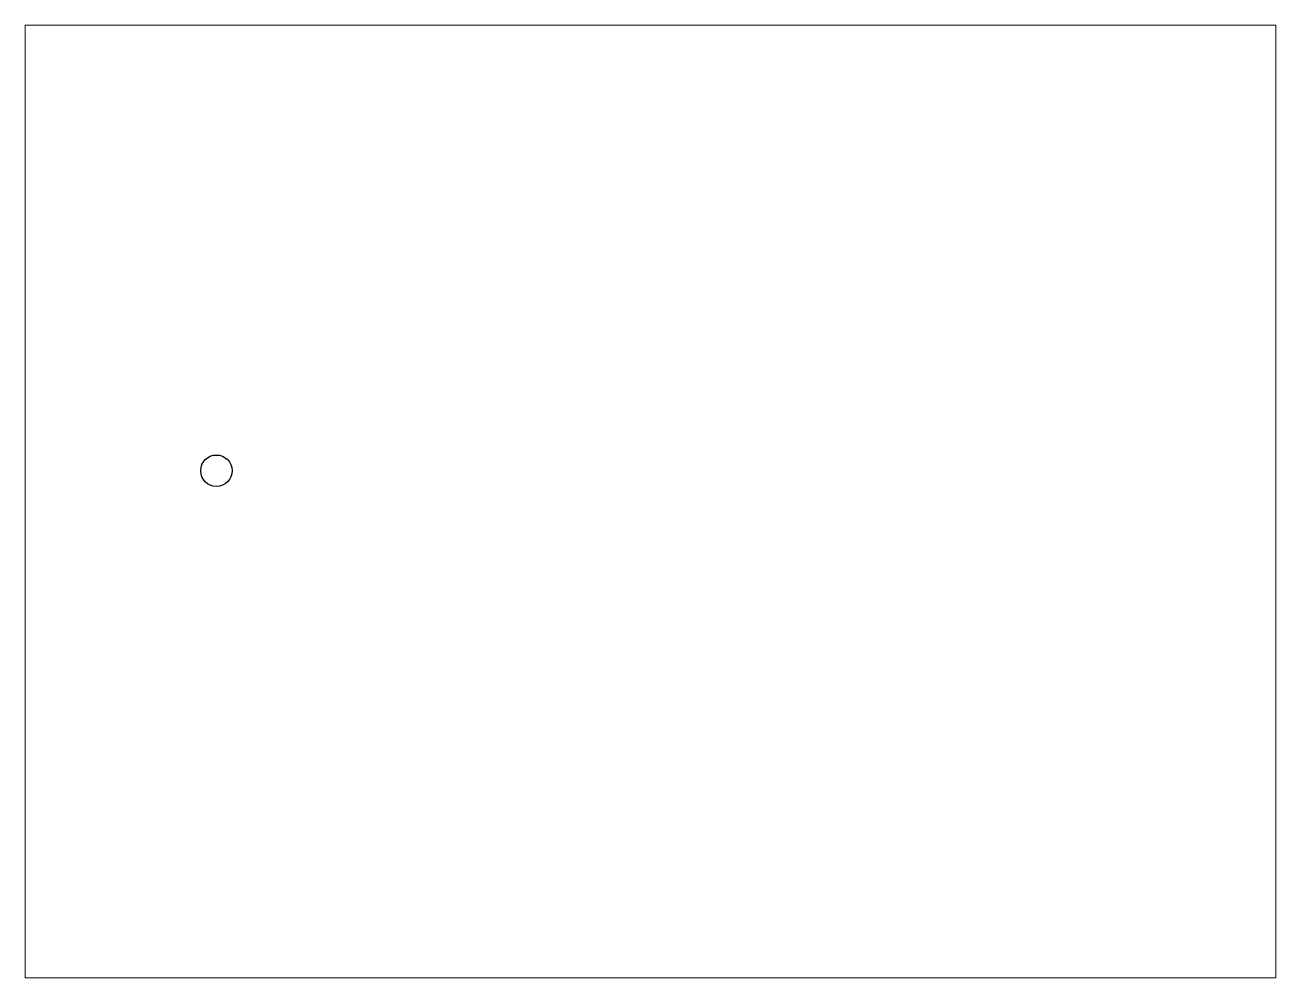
# Paper-space layout 'Layout1' of a CAD drawing. Header units: inches. Extents: x 1.05 to 9.45, y 0.8 to 7.2.
# The model-space entities are those that its viewports show. They can reach past a viewport. Long polylines and large blocks are cut down to what shows.
import ezdxf

# ---------------------------------------------------------------- set-up
doc = ezdxf.new("R2010")
doc.units = ezdxf.units.IN
doc.header["$MEASUREMENT"] = 0

msp = doc.modelspace()

# ---------------------------------------------------------------- linework, layer by layer
msp.add_circle((37.59, 24.44, 1), 3.17)

psp = doc.layouts.get("Layout1")

# ---------------------------------------------------------------- viewports
at = {"layer": '0'}
psp.add_viewport(center=(5.25, 4), size=(8.4, 6.4), view_center_point=(125, 18.2459), view_height=191.941389, dxfattribs=at)

doc.saveas('drawing.dxf')
